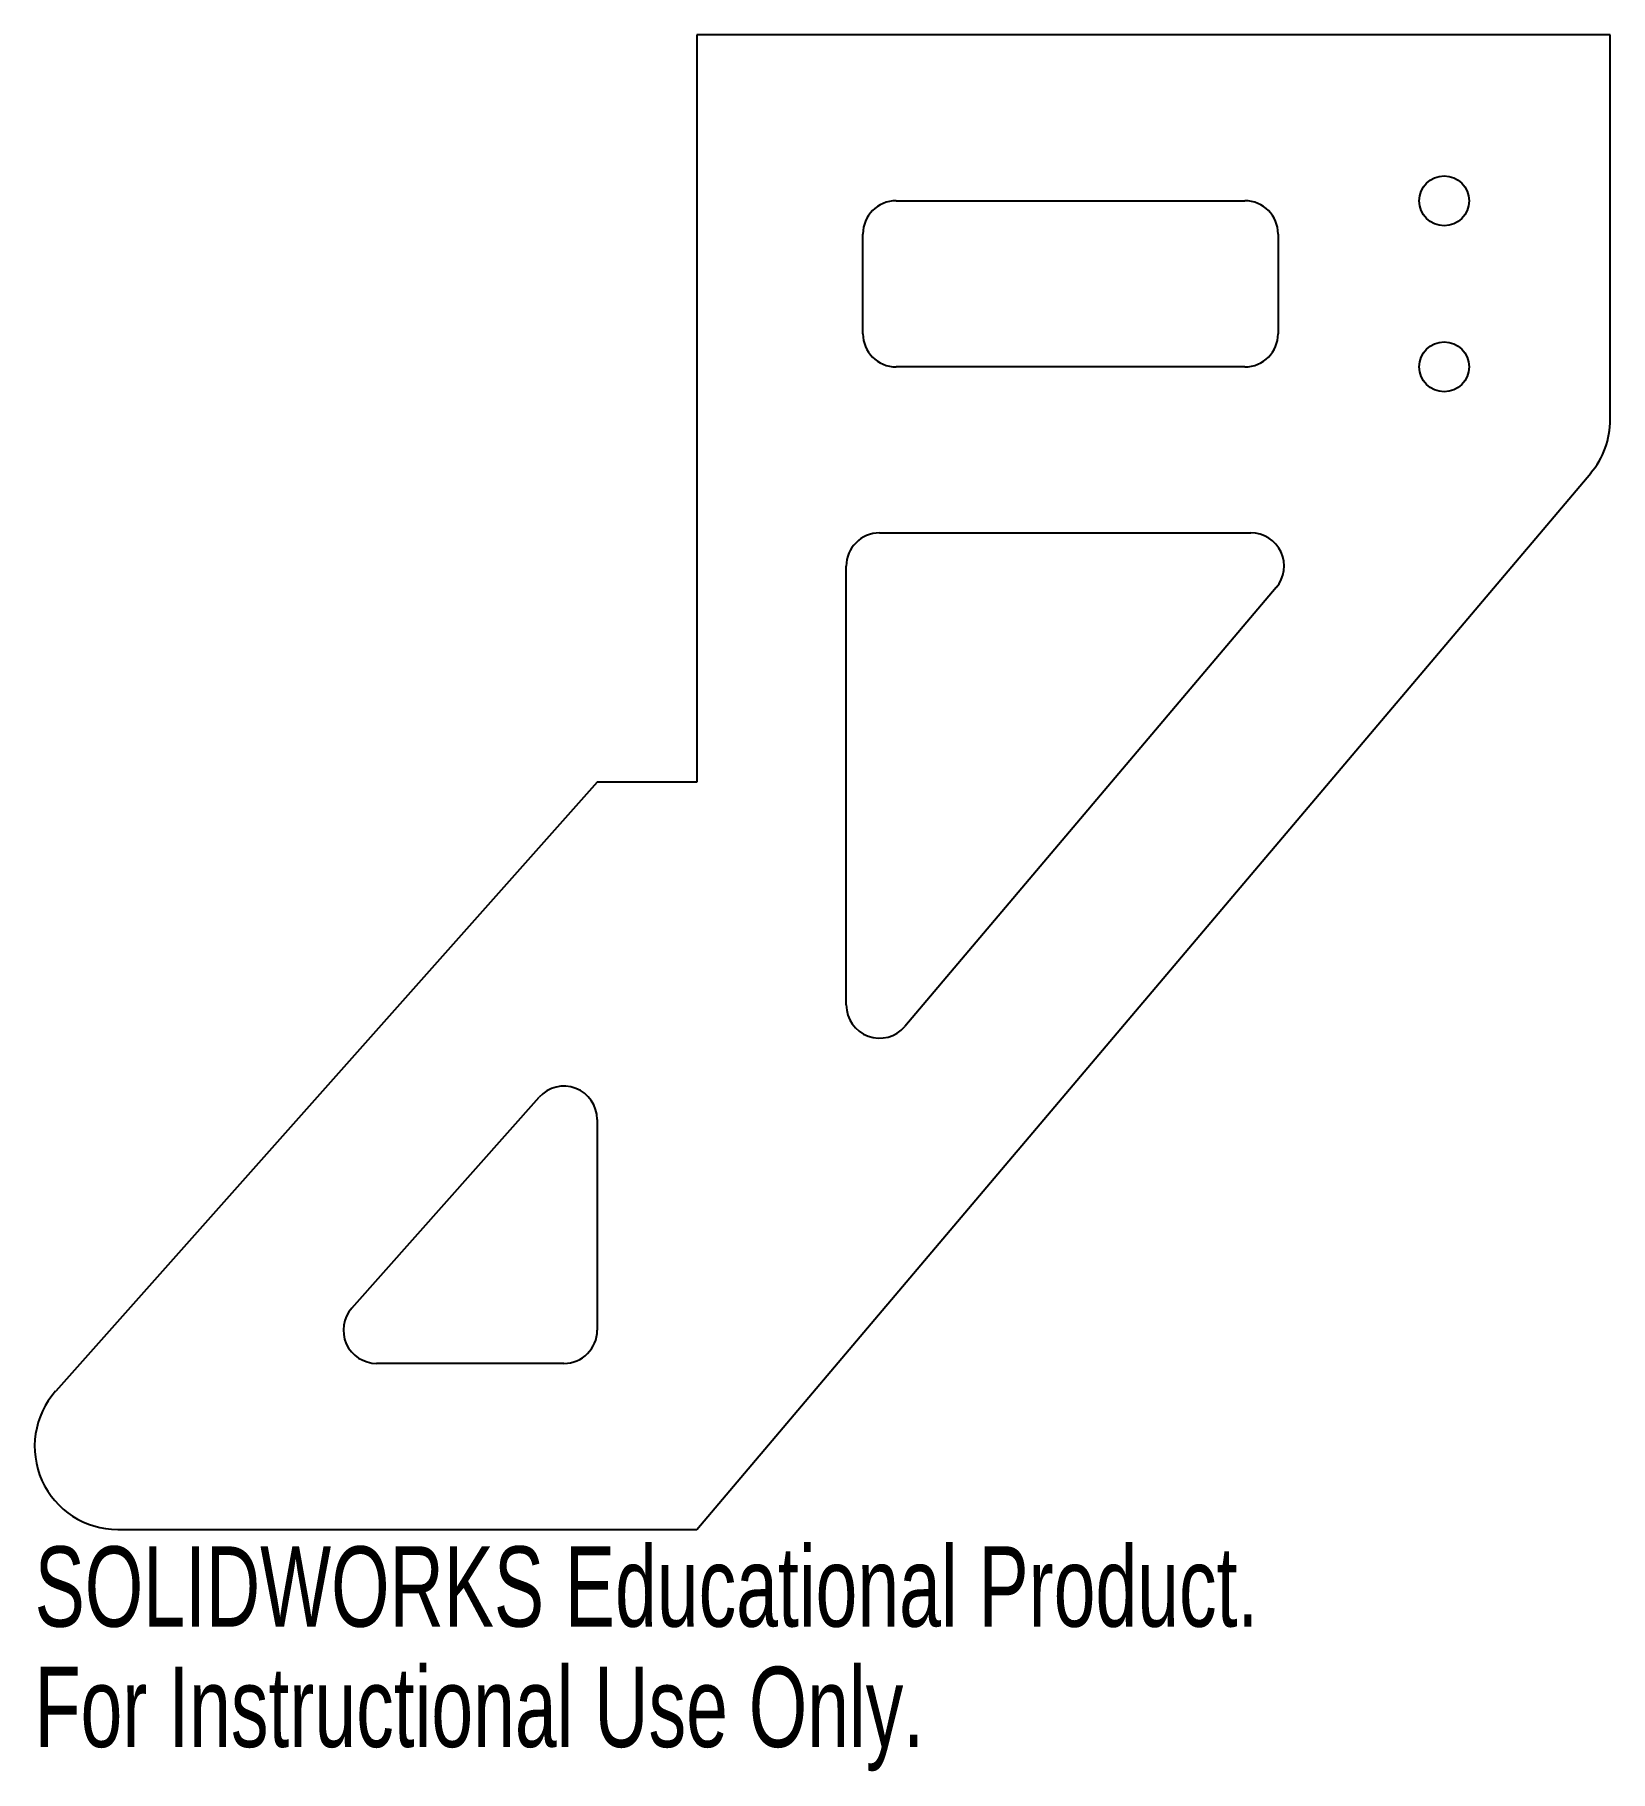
# Model space of a CAD drawing. Header units: millimetres. Extents: x -40 to 55, y -105 to 0.
import ezdxf

# ---------------------------------------------------------------- set-up
doc = ezdxf.new("R2010")
doc.units = ezdxf.units.MM
doc.styles.add('SLDTEXTSTYLE0', font='TXT', dxfattribs={"width": 0.7})

msp = doc.modelspace()

# ---------------------------------------------------------------- linework, layer by layer
at = {"color": 7, "linetype": 'Continuous', "lineweight": 25}
for p, q in [((55, 0), (0, 0)), ((0, 0), (0, -45)), ((55, -23.17), (55, 0)), ((12, -10), (33, -10)), ((10, -18), (10, -12)), ((35, -12), (35, -18)), ((33, -20), (12, -20)), ((0, -90), (53.82, -26.4)), ((11, -30), (33.36, -30)), ((9, -58.42), (9, -32)), ((34.88, -33.29), (12.53, -59.71)), ((-6, -45), (-38.6, -81.68)), ((0, -45), (-6, -45)), ((-20.77, -76.67), (-9.49, -63.98)), ((-6, -65.31), (-6, -78)), ((-8, -80), (-19.28, -80)), ((-34.87, -90), (0, -90))]:
    msp.add_line(p, q, dxfattribs=at)
for centre in [(45, -10), (45, -20)]:
    msp.add_circle(centre, 1.5, dxfattribs=at)
for centre, radius, start, end in [((12, -12), 2, 90, 180), ((33, -12), 2, 0, 90), ((12, -18), 2, 180, 270), ((33, -18), 2, 270, 0), ((50, -23.17), 5, 319.7636, 0), ((11, -32), 2, 90, 180), ((33.36, -32), 2, 319.7636, 90), ((11, -58.42), 2, 180, 319.7636), ((-8, -65.31), 2, 0, 138.3665), ((-19.28, -78), 2, 138.3665, 270), ((-8, -78), 2, 270, 0), ((-34.87, -85), 5, 138.3665, 270)]:
    msp.add_arc(centre, radius, start, end, dxfattribs=at)

# ---------------------------------------------------------------- texts
at = {"color": 7, "linetype": 'Continuous', "char_height": 4.8336, "attachment_point": 1, "style": 'SLDTEXTSTYLE0'}
for s, insert in [('SOLIDWORKS Educational Product.', (-39.87, -91.02)), ('For Instructional Use Only.', (-39.87, -98.27))]:
    msp.add_mtext(s, dxfattribs=dict(at, insert=insert))

doc.saveas('drawing.dxf')
